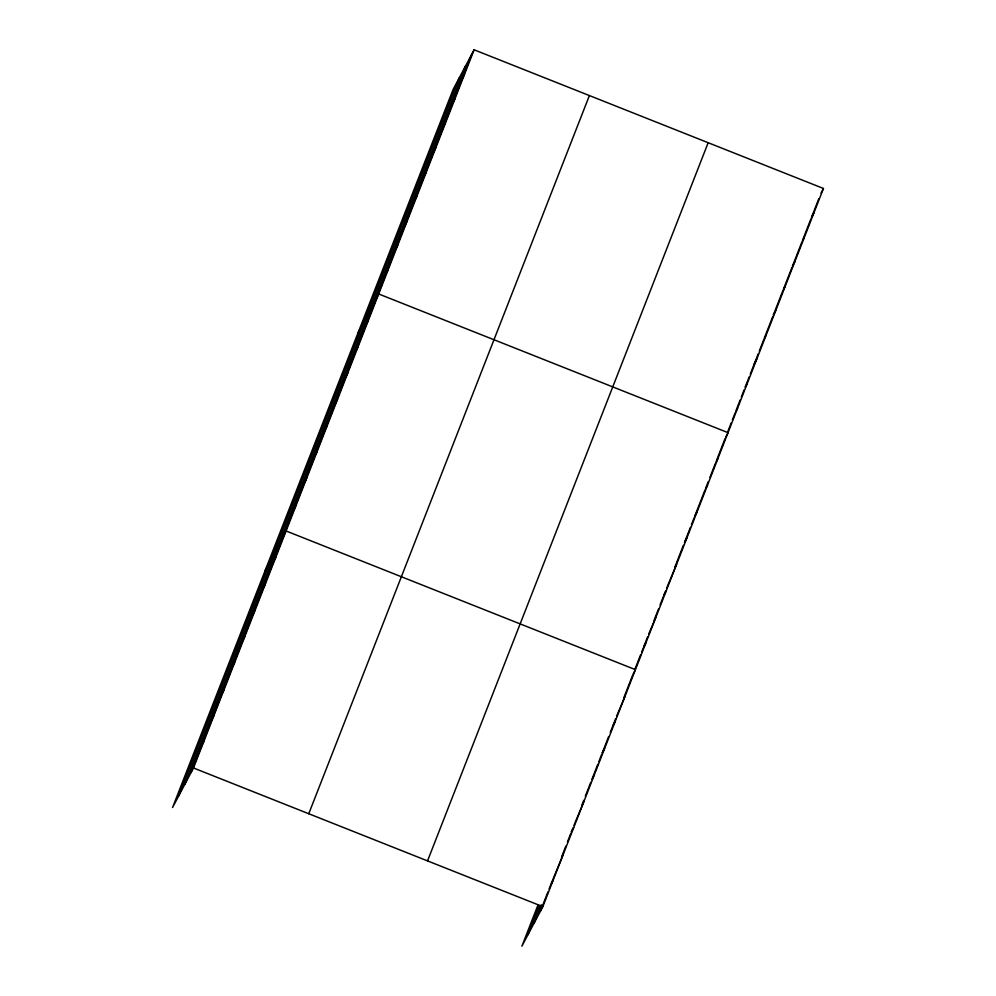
<?xml version="1.0" encoding="UTF-8"?>
<svg xmlns="http://www.w3.org/2000/svg" width="996" height="996" viewBox="0 0 996 996"><rect width="100%" height="100%" fill="white"/><g stroke="black" fill="none" stroke-linecap="round" stroke-linejoin="round"><path stroke-width="1.49" d="M178.658 795.978L459.293 77.8M184.957 784.101L465.593 65.91M191.058 772.56L471.693 54.382M474.121 49.8L453.18 89.341L172.557 807.519L193.485 767.978L474.121 49.8L823.443 188.481L542.82 906.659L521.879 946.2L538.126 904.617M308.76 813.744L589.395 95.566M427.533 860.893L708.168 142.714M527.992 934.659L539.359 905.563M534.279 922.782L541.326 904.766M540.392 911.24L547.974 891.843M549.057 889.067L550.676 884.909M551.224 883.527L563.4 853.995M561.507 857.195L565.84 846.102M567.471 841.944L570.72 833.627M572.887 828.087L571.256 832.245L573.684 827.664M573.97 825.311L583.98 801.332M582.087 804.519L583.718 800.361M585.337 796.202L590.753 782.346M592.383 778.187L597.799 764.33M598.882 761.554L601.584 754.632M608.631 736.617L602.132 753.237L604.56 748.668M610.249 732.458L612.416 726.906M612.963 725.524L615.665 718.589M616.748 715.825L625.139 695.992M623.795 697.81L632.46 675.624M635.162 668.702L640.577 654.845M641.661 652.069L643.292 647.91M643.827 646.529L647.624 636.818M648.707 634.054L656.003 616.997M654.123 620.184L658.456 609.104M660.074 604.946L663.324 596.629M665.49 591.089L663.871 595.247L666.299 590.665M666.573 588.312L676.583 564.334M674.703 567.521L683.368 545.347M684.987 541.189L690.402 527.332M691.485 524.556L694.2 517.634M705.031 489.908L694.735 516.239L697.163 511.67M705.566 488.526L708.281 481.591M709.899 477.433L715.315 463.576M716.398 460.799L725.063 438.626M727.852 431.492L731.226 422.877M732.346 420.001L735.148 412.83M736.268 409.954L740.202 399.894M741.323 397.031L744.124 389.847M745.257 386.971L749.179 376.911M750.299 374.048L758.168 353.929M759.288 351.065L763.77 339.574M764.33 338.13L772.759 316.591M782.856 290.732L773.319 315.147L775.735 310.578M783.416 289.301L791.832 267.75M801.942 241.904L792.405 266.318L794.82 261.736M802.502 240.459L810.918 218.921M818.774 198.802L811.479 217.477L813.906 212.895M462.156 78.796L464.572 74.214M452.607 103.211L455.035 98.641M443.071 127.637L445.498 123.056M433.534 152.052L435.949 147.47M423.985 176.466L426.413 171.885M414.448 200.893L416.876 196.312M404.899 225.308L407.327 220.726M395.362 249.722L397.79 245.141M385.825 274.137L388.241 269.567M357.776 333.523L378.704 293.982L728.039 432.662L725.611 437.244M365.993 324.895L368.408 320.314M355.697 351.227L358.124 346.645M345.413 377.559L347.828 372.977M335.117 403.89L337.544 399.309M324.833 430.222L327.248 425.653M314.537 456.566L316.965 451.985M304.253 482.898L306.668 478.317M293.957 509.23L296.385 504.648M265.16 570.521L286.089 530.98L635.423 669.661L632.995 674.242M273.377 561.893L275.805 557.312M263.093 588.225L265.509 583.644M252.797 614.557L255.225 609.988M242.514 640.889L244.929 636.32M232.217 667.233L234.645 662.651M221.934 693.565L224.349 688.983M211.638 719.896L214.065 715.315M201.354 746.228L203.769 741.647M821.028 193.062L823.443 188.481M802.552 240.758L804.37 237.322M783.466 289.587L785.284 286.151M764.38 338.428L766.198 334.992M754.233 363.988L756.661 359.407M745.294 387.257L747.112 383.834M735.758 411.684L737.575 408.248M715.925 462.43L717.743 458.994M705.629 488.762L707.459 485.326M684.451 542.571L686.879 538.002M643.889 646.765L645.719 643.329M613.026 725.76L614.843 722.337M591.836 779.582L594.263 775M551.286 883.763L553.104 880.327M193.485 767.978L542.82 906.659"/></g></svg>
